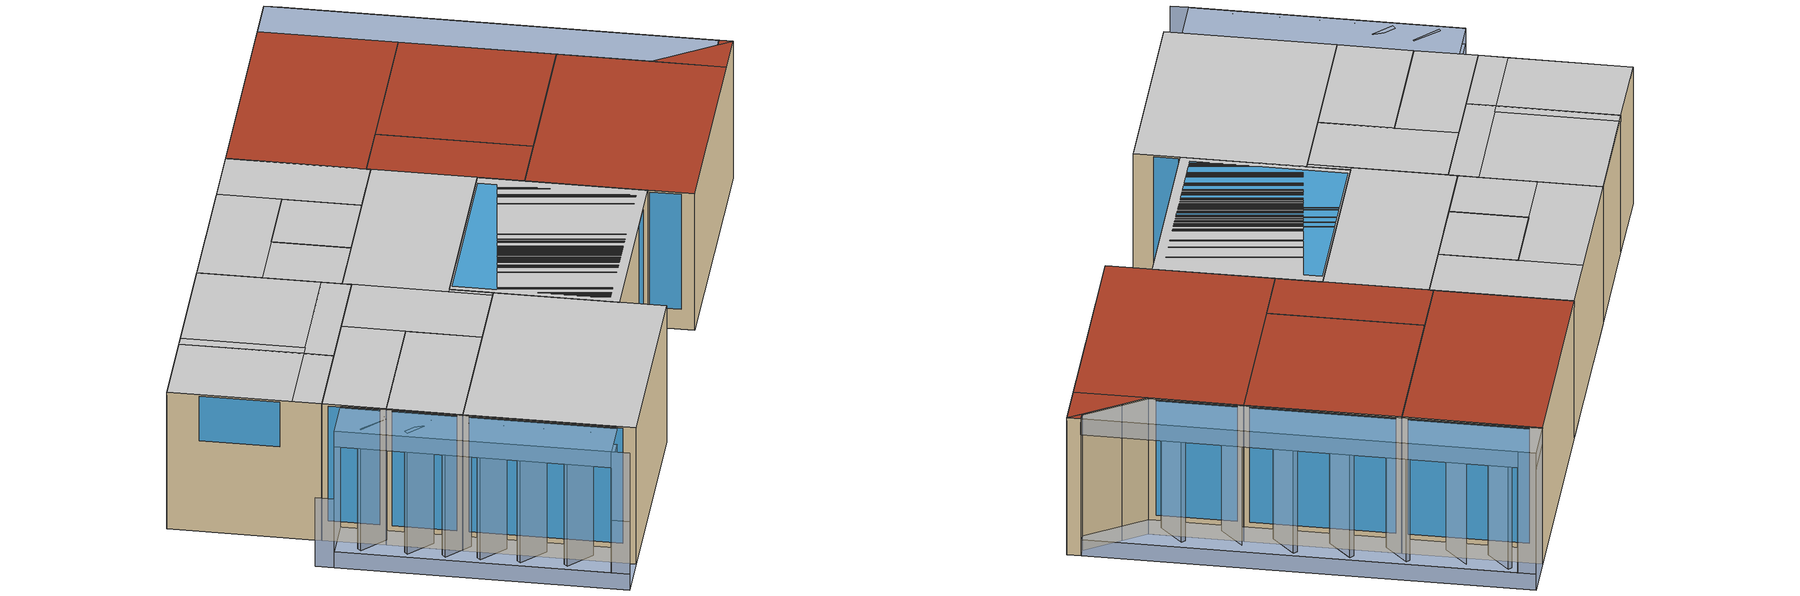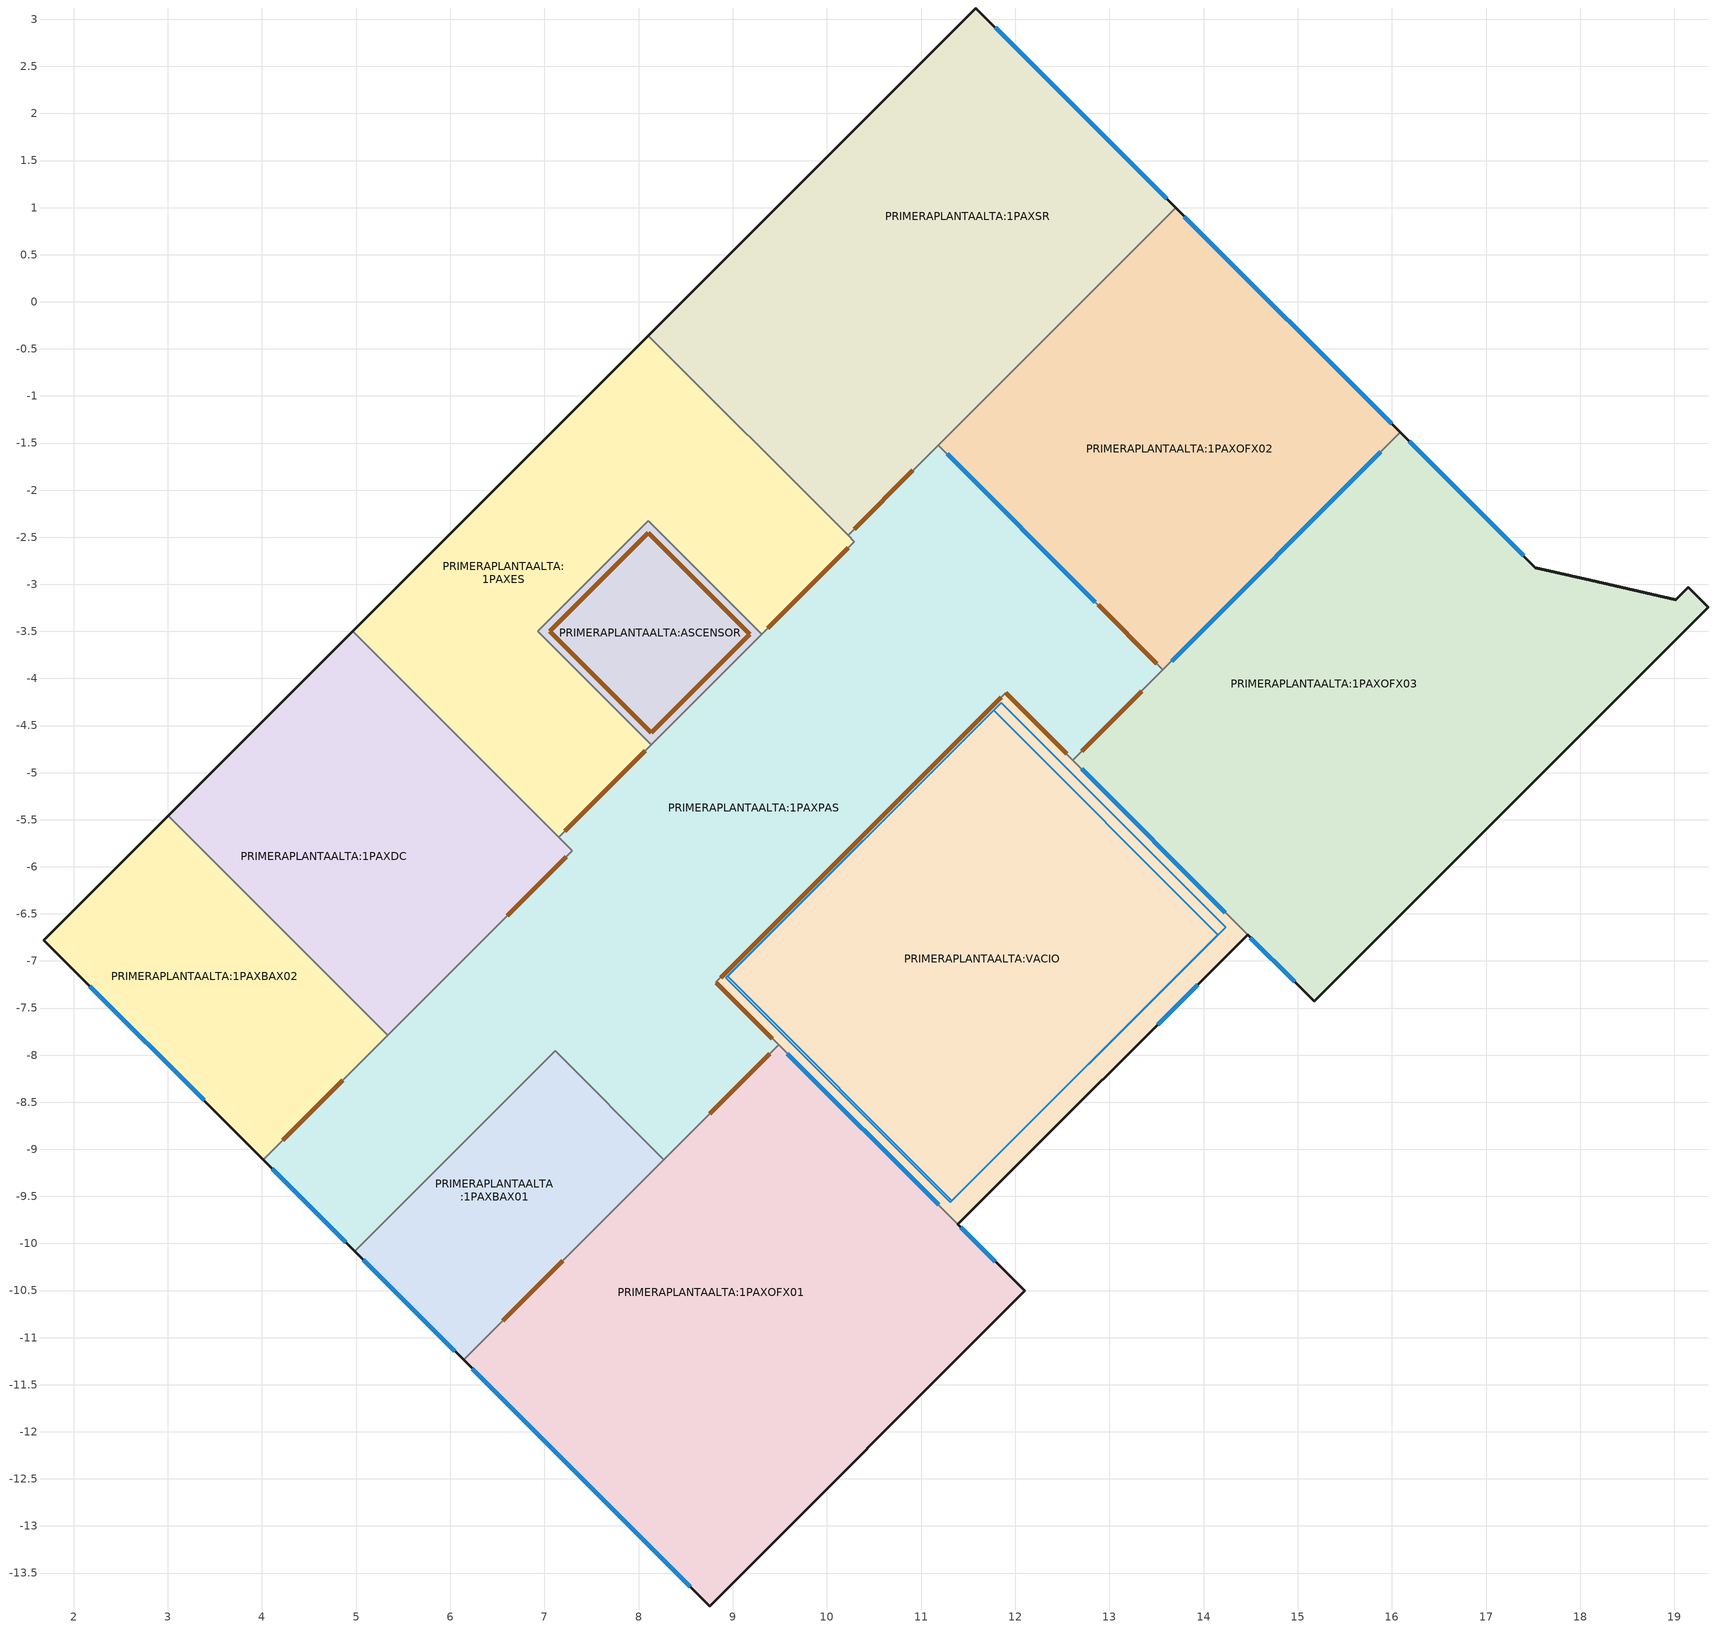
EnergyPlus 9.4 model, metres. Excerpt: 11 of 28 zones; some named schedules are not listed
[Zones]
PRIMERAPLANTAALTA:1PAXES
 floor to PLANTABAJA:PBXESX01 (02.Porcelanato/2cm-Aire/15cm-Gypsum/1.5cm_Reversed_Rev): 7.22,-5.62 6.01,-4.42 6.93,-3.5 8.13,-4.7 z3.45; 6.01,-4.42 5.03,-3.43 7.12,-1.34 8.1,-2.32 z3.45
 floor to PLANTABAJA:PBXBOX01 (Project semi-exposed ceiling_Rev): 8.55,-2.77 7.12,-1.34 8.08,-0.38 9.52,-1.81 z3.45
 floor to PLANTABAJA:PBXBAX01 (Project semi-exposed ceiling_Rev): 10.27,-2.56 8.08,-0.38 8.1,-0.36 10.29,-2.55 z3.45
 floor to PLANTABAJA:PBXSEX01 (Project semi-exposed ceiling_Rev): 9.31,-3.53 8.55,-2.77 9.52,-1.81 10.27,-2.56 z3.45
 floor to PLANTABAJA:PBXOFX01 (Project semi-exposed ceiling_Rev): 7.15,-5.69 4.96,-3.5 5.03,-3.43 7.22,-5.62 z3.45
 wall outside (01.WA.ENL1.5-BLO15-EMP1.5): 8.1,-0.36 4.96,-3.5 z3.45:6.9
 wall to PRIMERAPLANTAALTA:1PAXDC (01. Gypsum/1.5cm-Bloque/15cm-Gysum/1.5cm_Rev): 4.96,-3.5 7.15,-5.69 z3.45:6.9
 wall to PRIMERAPLANTAALTA:ASCENSOR (01. Gypsum/1.5cm-Bloque/15cm-Gysum/1.5cm): 8.13,-4.7 6.93,-3.5 8.1,-2.32 9.31,-3.53 z3.45:6.9
 wall to PRIMERAPLANTAALTA:1PAXPAS (01. Gypsum/1.5cm-Bloque/15cm-Gysum/1.5cm_Rev): 9.31,-3.53 10.29,-2.55 10.22,-2.48 / 7.15,-5.69 8.13,-4.7 z3.45:6.9
 wall to PRIMERAPLANTAALTA:1PAXSR (01. Gypsum/1.5cm-Bloque/15cm-Gysum/1.5cm_Rev): 10.22,-2.48 8.1,-0.36 z3.45:6.9
 door inside (IRTSurface): 9.37,-3.46 10.23,-2.61 / 7.22,-5.62 8.07,-4.77 z3.91:6.9
 ceiling to SEGUNDAPLANTAALTA:2PAXES (02.Porcelanato/2cm-Aire/15cm-Gypsum/1.5cm_Reversed): 7.15,-5.69 8.13,-4.7 6.93,-3.5 5.95,-4.48 z6.9; 5.95,-4.48 8.1,-2.32 7.12,-1.34 4.96,-3.5 z6.9; 9.31,-3.53 10.29,-2.55 8.1,-0.36 7.12,-1.34 z6.9
PRIMERAPLANTAALTA:1PAXPAS
 floor to PLANTABAJA:PBXESX01 (01. Porcelanato/2cm-Hormigon/15cm_Reversed_Rev): 7.36,-5.77 7.22,-5.62 8.13,-4.7 8.28,-4.85 z3.45
 floor to PLANTABAJA:PBXBAX01 (02.Porcelanato/2cm-Aire/15cm-Gypsum/1.5cm_Reversed_Rev): 10.29,-2.55 10.22,-2.48 11.18,-1.52 11.25,-1.59 z3.45; 10.42,-2.71 10.27,-2.56 11.25,-1.59 11.4,-1.74 z3.45
 floor to PLANTABAJA:ASCENSOR (01. Porcelanato/2cm-Hormigon/15cm_Reversed_Rev): 8.28,-4.85 8.13,-4.7 9.31,-3.53 9.46,-3.68 z3.45
 floor to PLANTABAJA:PBXSEX01 (02.Porcelanato/2cm-Aire/15cm-Gypsum/1.5cm_Reversed_Rev): 8.36,-8.38 8.02,-8.03 8.82,-7.23 9.17,-7.57 z3.45; 11.88,-4.17 10.42,-2.71 10.44,-2.7 11.9,-4.15 z3.45; 9.46,-3.68 9.31,-3.53 10.27,-2.56 10.42,-2.71 z3.45; 8.02,-8.03 6.56,-6.57 10.42,-2.71 11.88,-4.17 z3.45; 12.61,-4.87 10.44,-2.7 11.4,-1.74 13.57,-3.91 z3.45
 floor to PLANTABAJA:PBXOFX03 (02.Porcelanato/2cm-Aire/15cm-Gypsum/1.5cm_Reversed_Rev): 8.27,-9.11 7.95,-8.79 9.17,-7.57 9.49,-7.89 z3.45
 floor to PLANTABAJA:PBXOFX02 (02.Porcelanato/2cm-Aire/15cm-Gypsum/1.5cm_Reversed_Rev): 4.98,-10.08 4.02,-9.11 6.14,-6.98 7.11,-7.95 z3.45; 7.95,-8.79 6.14,-6.98 6.56,-6.57 8.36,-8.38 z3.45
 floor to PLANTABAJA:PBXOFX01 (02.Porcelanato/2cm-Aire/15cm-Gypsum/1.5cm_Reversed_Rev): 7.36,-5.77 7.3,-5.83 7.15,-5.69 7.22,-5.62 z3.45
 wall outside (01.WA.ENL1.5-BLO15-EMP1.5): 4.02,-9.11 4.98,-10.08 z3.45:6.9
 wall to PRIMERAPLANTAALTA:1PAXDC (01. Gypsum/1.5cm-Bloque/15cm-Gysum/1.5cm_Rev): 7.15,-5.69 7.3,-5.83 5.34,-7.79 z3.45:6.9
 wall to PRIMERAPLANTAALTA:ASCENSOR (01. Gypsum/1.5cm-Bloque/15cm-Gysum/1.5cm): 9.31,-3.53 8.13,-4.7 z3.45:6.9
 wall to PRIMERAPLANTAALTA:1PAXSR (01. Gypsum/1.5cm-Bloque/15cm-Gysum/1.5cm_Rev): 11.18,-1.52 10.22,-2.48 z3.45:6.9
 wall to PRIMERAPLANTAALTA:1PAXOFX02 (01. Gypsum/1.5cm-Bloque/15cm-Gysum/1.5cm_Rev): 13.57,-3.91 11.18,-1.52 z3.45:6.9
 wall to PRIMERAPLANTAALTA:1PAXBAX02 (01. Gypsum/1.5cm-Bloque/15cm-Gysum/1.5cm): 5.34,-7.79 4.02,-9.11 z3.45:6.9
 wall to PRIMERAPLANTAALTA:1PAXBAX01 (01. Gypsum/1.5cm-Bloque/15cm-Gysum/1.5cm): 4.98,-10.08 7.11,-7.95 8.27,-9.11 z3.45:6.9
 wall to PRIMERAPLANTAALTA:1PAXOFX01 (01. Gypsum/1.5cm-Bloque/15cm-Gysum/1.5cm_Rev): 8.27,-9.11 9.49,-7.89 z3.45:6.9
 wall to PRIMERAPLANTAALTA:VACIO (01. Gypsum/1.5cm-Bloque/15cm-Gysum/1.5cm): 9.49,-7.89 8.82,-7.23 11.9,-4.15 12.61,-4.87 z3.45:6.9
 wall to PRIMERAPLANTAALTA:1PAXOFX03 (01. Gypsum/1.5cm-Bloque/15cm-Gysum/1.5cm_Rev): 12.61,-4.87 13.57,-3.91 z3.45:6.9
 window inside (Project internal glazing - 1001): 12.85,-3.19 11.28,-1.62 z3.96:6.86
 window (01.Vidrio Claro 6mm - 1002): 4.11,-9.21 4.89,-9.99 z3.96:6.86
 door inside (01.Madera/MDF/2cm_Rev): 7.23,-5.9 6.61,-6.52 / 10.91,-1.79 10.29,-2.42 z3.89:5.95
 door inside (01.Madera/MDF/2cm): 13.5,-3.84 12.88,-3.22 / 4.86,-8.27 4.22,-8.91 / 12.71,-4.77 13.34,-4.13 z3.89:5.95; 8.75,-8.62 9.39,-7.99 z3.92:6.32
 door inside (IRTSurface): 9.42,-7.83 8.82,-7.23 / 8.87,-7.18 11.85,-4.2 / 11.9,-4.15 12.55,-4.8 z3.9:6.9
 ceiling to SEGUNDAPLANTAALTA:2PAXSUM (02.Porcelanato/2cm-Aire/15cm-Gypsum/1.5cm_Reversed): 4.98,-10.08 7.11,-7.95 6.14,-6.98 4.02,-9.11 z6.9; 9.42,-7.96 9.49,-7.89 8.82,-7.23 8.76,-7.29 z6.9; 8.27,-9.11 9.42,-7.96 7.3,-5.83 6.14,-6.98 z6.9
 ceiling to SEGUNDAPLANTAALTA:2PAXPAS (02.Porcelanato/2cm-Aire/15cm-Gypsum/1.5cm_Reversed): 8.76,-7.29 11.9,-4.15 10.29,-2.55 7.15,-5.69 z6.9
 roof outside (01.Aluminio/0.4mm-Aire/10cm-Gypsum/1.5cm): 12.61,-4.87 13.57,-3.91 11.18,-1.52 10.22,-2.48 z6.9
PRIMERAPLANTAALTA:1PAXSR
 floor to PLANTABAJA:PBXBAX01 (02.Porcelanato/2cm-Aire/15cm-Gypsum/1.5cm_Reversed_Rev): 10.22,-2.48 8.1,-0.36 9.28,0.82 11.4,-1.3 z3.45
 floor to PLANTABAJA:PBXREX01 (02.Porcelanato/2cm-Aire/15cm-Gypsum/1.5cm_Reversed_Rev): 11.4,-1.3 9.28,0.82 11.58,3.12 13.7,1 z3.45
 wall outside (01.WA.ENL1.5-BLO15-EMP1.5): 13.7,1 11.58,3.12 8.1,-0.36 z3.45:6.9
 wall to PRIMERAPLANTAALTA:1PAXOFX02 (01. Gypsum/1.5cm-Bloque/15cm-Gysum/1.5cm): 11.18,-1.52 13.7,1 z3.45:6.9
 window (01.Vidrio Claro 6mm - 1002): 13.61,1.09 11.79,2.91 z3.96:6.86
 roof outside (01.Aluminio/0.4mm-Aire/10cm-Gypsum/1.5cm): 10.22,-2.48 13.7,1 11.58,3.12 8.1,-0.36 z6.9
PRIMERAPLANTAALTA:1PAXOFX02
 floor to PLANTABAJA:PBXBAX01 (02.Porcelanato/2cm-Aire/15cm-Gypsum/1.5cm_Reversed_Rev): 11.4,-1.74 11.18,-1.52 11.4,-1.3 11.62,-1.52 z3.45
 floor to PLANTABAJA:PBXREX01 (02.Porcelanato/2cm-Aire/15cm-Gypsum/1.5cm_Reversed_Rev): 11.62,-1.52 11.4,-1.3 13.7,1 13.92,0.78 z3.45
 floor to PLANTABAJA:PBXSEX01 (02.Porcelanato/2cm-Aire/15cm-Gypsum/1.5cm_Reversed_Rev): 13.57,-3.91 11.4,-1.74 13.92,0.78 16.09,-1.39 z3.45
 wall outside (01.WA.ENL1.5-BLO15-EMP1.5): 16.09,-1.39 13.7,1 z3.45:6.9
 wall to PRIMERAPLANTAALTA:1PAXOFX03 (01. Gypsum/1.5cm-Bloque/15cm-Gysum/1.5cm): 13.57,-3.91 16.09,-1.39 z3.45:6.9
 window (01.Vidrio Claro 6mm - 1002): 16,-1.29 13.8,0.91 z3.96:6.86
 window inside (Project internal glazing - 1001): 13.66,-3.81 15.88,-1.59 z3.96:6.86
 roof outside (01.Aluminio/0.4mm-Aire/10cm-Gypsum/1.5cm): 13.57,-3.91 16.09,-1.39 13.7,1 11.18,-1.52 z6.9
PRIMERAPLANTAALTA:ASCENSOR
 floor to PLANTABAJA:ASCENSOR (02.Porcelanato/2cm-Aire/15cm-Gypsum/1.5cm_Reversed_Rev): 8.13,-4.7 6.93,-3.5 8.1,-2.32 9.31,-3.53 z3.45
 door inside (IRTSurface): 8.13,-4.58 7.06,-3.5 8.1,-2.45 9.18,-3.53 z3.45
 ceiling to SEGUNDAPLANTAALTA:ASCENSOR (02.Porcelanato/2cm-Aire/15cm-Gypsum/1.5cm_Reversed): 8.13,-4.7 9.31,-3.53 8.1,-2.32 6.93,-3.5 z6.9
PRIMERAPLANTAALTA:VACIO
 floor to PLANTABAJA:PBXSEX01 (02.Porcelanato/2cm-Aire/15cm-Gypsum/1.5cm_Reversed_Rev): 11.39,-9.8 8.82,-7.23 11.9,-4.15 14.47,-6.72 z3.45
 wall outside (01.WA.ENL1.5-BLO15-EMP1.5): 11.39,-9.8 14.47,-6.72 z3.45:6.9
 wall to PRIMERAPLANTAALTA:1PAXOFX01 (01. Gypsum/1.5cm-Bloque/15cm-Gysum/1.5cm_Rev): 9.49,-7.89 11.39,-9.8 z3.45:6.9
 wall to PRIMERAPLANTAALTA:1PAXOFX03 (01. Gypsum/1.5cm-Bloque/15cm-Gysum/1.5cm_Rev): 14.47,-6.72 12.61,-4.87 z3.45:6.9
 window inside (Project internal glazing - 1001): 9.58,-7.99 11.18,-9.59 z4.56:6.86; 14.23,-6.49 12.7,-4.96 z4.72:6.86
 window x3 (01.Vidrio Claro 6mm - 1002): 13.51,-7.68 13.94,-7.25 z3.92:6.9
 ceiling to SEGUNDAPLANTAALTA:VACIO (02.Porcelanato/2cm-Aire/15cm-Gypsum/1.5cm_Reversed): 11.39,-9.8 14.47,-6.72 11.9,-4.15 8.82,-7.23 z6.9
 skylight inside (Project internal glazing - 1001): 11.31,-9.56 8.93,-7.18 11.85,-4.26 14.23,-6.64 z3.45; 11.33,-9.55 14.15,-6.72 11.77,-4.34 8.94,-7.16 z6.9
PRIMERAPLANTAALTA:1PAXOFX03
 floor outside (02.Porcelanato/2cm-Aire/15cm-Gypsum/1.5cm): 18.44,-3.74 14.96,-7.22 14.47,-6.72 17.95,-3.24 z3.45; 19.01,-3.17 18.44,-3.74 17.52,-2.82 z3.45; 19.36,-3.24 15.17,-7.43 14.96,-7.22 19.15,-3.03 z3.45
 floor to PLANTABAJA:PBXSEX01 (02.Porcelanato/2cm-Aire/15cm-Gypsum/1.5cm_Reversed_Rev): 14.47,-6.72 12.61,-4.87 16.09,-1.39 17.95,-3.24 z3.45
 wall outside (01.WA.ENL1.5-BLO15-EMP1.5): 14.47,-6.72 15.17,-7.43 19.36,-3.24 19.15,-3.03 19.01,-3.17 18.11,-2.96 17.52,-2.82 16.09,-1.39 z3.45:6.9
 window (01.Vidrio Claro 6mm - 1002): 17.4,-2.7 16.18,-1.48 / 14.5,-6.75 14.97,-7.22 z3.96:6.86
 roof outside (01.Aluminio/0.4mm-Aire/10cm-Gypsum/1.5cm): 19.36,-3.24 19.15,-3.03 19.01,-3.17 z6.9; 18.65,-3.95 19.36,-3.25 17.52,-2.82 z6.9; 15.17,-7.43 18.65,-3.95 16.09,-1.39 12.61,-4.87 z6.9
PRIMERAPLANTAALTA:1PAXBAX01
 floor to PLANTABAJA:PBXOFX03 (02.Porcelanato/2cm-Aire/15cm-Gypsum/1.5cm_Reversed_Rev): 6.14,-11.24 5.82,-10.92 7.95,-8.79 8.27,-9.11 z3.45
 floor to PLANTABAJA:PBXOFX02 (02.Porcelanato/2cm-Aire/15cm-Gypsum/1.5cm_Reversed_Rev): 5.82,-10.92 4.98,-10.08 7.11,-7.95 7.95,-8.79 z3.45
 wall outside (01.WA.ENL1.5-BLO15-EMP1.5): 4.98,-10.08 6.14,-11.24 z3.45:6.9
 wall to PRIMERAPLANTAALTA:1PAXOFX01 (01. Gypsum/1.5cm-Bloque/15cm-Gysum/1.5cm_Rev): 6.14,-11.24 8.27,-9.11 z3.45:6.9
 window (01.Vidrio Claro 6mm - 1002): 5.08,-10.17 6.05,-11.14 z3.96:6.86
 door inside (01.Madera/MDF/2cm): 6.56,-10.82 7.19,-10.18 z3.89:5.95
 ceiling to SEGUNDAPLANTAALTA:2PAXSUM (02.Porcelanato/2cm-Aire/15cm-Gypsum/1.5cm_Reversed): 6.14,-11.24 8.27,-9.11 7.11,-7.95 4.98,-10.08 z6.9
PRIMERAPLANTAALTA:1PAXOFX01
 floor outside (02.Porcelanato/2cm-Aire/15cm-Gypsum/1.5cm): 12.1,-10.5 8.75,-13.85 8.05,-13.14 11.39,-9.8 z3.45
 floor to PLANTABAJA:PBXOFX03 (02.Porcelanato/2cm-Aire/15cm-Gypsum/1.5cm_Reversed_Rev): 8.05,-13.14 6.14,-11.24 9.49,-7.89 11.39,-9.8 z3.45
 wall outside (01.WA.ENL1.5-BLO15-EMP1.5): 6.14,-11.24 8.75,-13.85 12.1,-10.5 11.39,-9.8 z3.45:6.9
 window (01.Vidrio Claro 6mm - 1002): 11.79,-10.19 11.42,-9.83 / 6.23,-11.33 8.55,-13.64 z3.96:6.86
 ceiling to SEGUNDAPLANTAALTA:2PAXSUM (02.Porcelanato/2cm-Aire/15cm-Gypsum/1.5cm_Reversed): 8.75,-13.85 12.1,-10.5 9.49,-7.89 6.14,-11.24 z6.9
PRIMERAPLANTAALTA:1PAXDC
 floor to PLANTABAJA:PBXOFX02 (02.Porcelanato/2cm-Aire/15cm-Gypsum/1.5cm_Reversed_Rev): 5.34,-7.79 5.09,-7.54 6.31,-6.32 6.56,-6.57 z3.45
 floor to PLANTABAJA:PBXOFX01 (02.Porcelanato/2cm-Aire/15cm-Gypsum/1.5cm_Reversed_Rev): 5.09,-7.54 3,-5.46 4.22,-4.24 6.31,-6.32 z3.45; 6.56,-6.57 4.22,-4.24 4.96,-3.5 7.3,-5.83 z3.45
 wall outside (01.WA.ENL1.5-BLO15-EMP1.5): 4.96,-3.5 3,-5.46 z3.45:6.9
 wall to PRIMERAPLANTAALTA:1PAXBAX02 (01. Gypsum/1.5cm-Bloque/15cm-Gysum/1.5cm): 3,-5.46 5.34,-7.79 z3.45:6.9
 ceiling to SEGUNDAPLANTAALTA:2PAXBAX01 (02.Porcelanato/2cm-Aire/15cm-Gypsum/1.5cm_Reversed): 4.88,-7.33 5.04,-7.17 3.16,-5.3 3,-5.46 z6.9
 ceiling to SEGUNDAPLANTAALTA:2PAXCAF (02.Porcelanato/2cm-Aire/15cm-Gypsum/1.5cm_Reversed): 5.04,-7.17 6.84,-5.38 4.96,-3.5 3.16,-5.3 z6.9
 ceiling to SEGUNDAPLANTAALTA:2PAXSUM (02.Porcelanato/2cm-Aire/15cm-Gypsum/1.5cm_Reversed): 5.34,-7.79 7.3,-5.83 6.84,-5.38 4.88,-7.33 z6.9
PRIMERAPLANTAALTA:1PAXBAX02
 floor to PLANTABAJA:PBXOFX02 (02.Porcelanato/2cm-Aire/15cm-Gypsum/1.5cm_Reversed_Rev): 4.02,-9.11 3.77,-8.87 5.09,-7.54 5.34,-7.79 z3.45
 floor to PLANTABAJA:PBXOFX01 (02.Porcelanato/2cm-Aire/15cm-Gypsum/1.5cm_Reversed_Rev): 3.77,-8.87 1.68,-6.78 3,-5.46 5.09,-7.54 z3.45
 wall outside (01.WA.ENL1.5-BLO15-EMP1.5): 3,-5.46 1.68,-6.78 4.02,-9.11 z3.45:6.9
 window (01.Vidrio Claro 6mm - 1002): 2.17,-7.27 3.38,-8.48 z5.74:6.86
 ceiling to SEGUNDAPLANTAALTA:2PAXBAX01 (02.Porcelanato/2cm-Aire/15cm-Gypsum/1.5cm_Reversed): 3.56,-8.66 4.88,-7.33 3,-5.46 1.68,-6.78 z6.9
 ceiling to SEGUNDAPLANTAALTA:2PAXSUM (02.Porcelanato/2cm-Aire/15cm-Gypsum/1.5cm_Reversed): 4.02,-9.11 5.34,-7.79 4.88,-7.33 3.56,-8.66 z6.9
shading: 7.76,-14.27 8.05,-14.56 / 4.3,-9.4 4.02,-9.11 z3.85:5.18; 3.59,-10.1 8.05,-14.56 / 8.47,-13.57 4.02,-9.11 / 11.86,2.84 17.52,-2.82 / 17.52,-2.82 19.01,-3.17 / 19.01,-3.17 19.15,-3.03 / 19.15,-3.03 12.29,3.83 z3.45:3.85; 3.31,-9.82 3.59,-10.1 / 8.75,-13.85 8.47,-13.57 z3.45:5.18; 3.59,-10.1 7.76,-14.27 / 8.47,-13.57 4.3,-9.4 / 12.29,3.83 11.58,3.12 / 11.58,3.12 17.52,-2.82 / 17.52,-2.82 19.01,-3.17 / 19.01,-3.17 19.15,-3.03 / 19.15,-3.03 12.57,3.55 z6.5:6.9; 7.76,-14.27 8.05,-14.56 / 4.3,-9.4 4.02,-9.11 z5.18:6.9; 3.59,-10.1 4.3,-9.4 / 8.47,-13.57 7.76,-14.27 / 11.86,2.84 12.57,3.55 / 16.57,-0.82 16.57,-1.52 / 13.24,2.63 13.24,1.93 / 4.76,-10.3 4.06,-10.3 / 4.06,-10.3 4.06,-10.4 / 4.06,-10.4 4.76,-10.4 / 4.76,-10.4 4.76,-10.3 / 7.17,-12.71 6.47,-12.71 / 6.47,-12.71 6.47,-12.81 / 6.47,-12.81 7.17,-12.81 / 7.17,-12.81 7.17,-12.71 / 7.87,-13.41 7.17,-13.41 / 7.17,-13.41 7.17,-13.51 / 7.17,-13.51 7.87,-13.51 / 7.87,-13.51 7.87,-13.41 / 5.47,-11.01 4.77,-11.01 / 4.77,-11.01 4.77,-11.11 / 4.77,-11.11 5.47,-11.11 / 5.47,-11.11 5.47,-11.01 / 6.04,-11.58 5.34,-11.58 / 5.34,-11.58 5.34,-11.68 / 5.34,-11.68 6.04,-11.68 / 6.04,-11.68 6.04,-11.58 / 6.56,-12.1 5.86,-12.1 / 5.86,-12.1 5.86,-12.2 / 5.86,-12.2 6.56,-12.2 / 6.56,-12.2 6.56,-12.1 / 17.52,-2.37 17.52,-1.67 / 17.52,-1.67 17.42,-1.67 / 17.42,-1.67 17.42,-2.37 / 17.42,-2.37 17.52,-2.37 / 15.89,-0.61 15.89,0.09 / 15.89,0.09 15.79,0.09 / 15.79,0.09 15.79,-0.61 / 15.79,-0.61 15.89,-0.61 / 15.04,0.24 15.04,0.94 / 15.04,0.94 14.94,0.94 / 14.94,0.94 14.94,0.24 / 14.94,0.24 15.04,0.24 / 14.19,1.09 14.19,1.79 / 14.19,1.79 14.09,1.79 / 14.09,1.79 14.09,1.09 / 14.09,1.09 14.19,1.09 / 12.65,2.62 12.65,3.32 / 12.65,3.32 12.55,3.32 / 12.55,3.32 12.55,2.62 / 12.55,2.62 12.65,2.62 z3.85:6.5; 12.57,3.55 12.29,3.83 z3.85:6.9; 12.29,3.83 11.58,3.12 / 11.58,3.12 11.86,2.84 z3.45:6.5; 15.17,-7.22 15.07,-7.32 14.47,-6.72 14.57,-6.62 z6.9; 19.23,-3.38 15.17,-7.43 15.07,-7.32 19.12,-3.27 z6.9; 19.36,-3.24 19.23,-3.38 12.26,3.59 12.39,3.72 z6.9; 12.39,3.72 8.21,-0.46 8.1,-0.36 12.29,3.83 z6.9; 8.75,-13.85 8.05,-14.56 3.31,-9.82 4.02,-9.11 z3.45; 7.76,-14.27 8.47,-13.57 4.3,-9.4 3.59,-10.1 z6.9; 8.47,-13.57 7.76,-14.27 3.59,-10.1 4.3,-9.4 z6.5; 7.76,-14.27 8.47,-13.57 4.3,-9.4 3.59,-10.1 z3.85; 19.15,-3.03 19.01,-3.17 17.52,-2.82 11.86,2.84 12.57,3.55 z6.5; 19.01,-3.17 19.15,-3.03 12.57,3.55 11.86,2.84 17.52,-2.82 z3.85; 19.15,-3.03 19.01,-3.17 17.52,-2.82 11.58,3.12 12.29,3.83 z3.45; 19.01,-3.17 19.15,-3.03 12.29,3.83 11.58,3.12 17.52,-2.82 z6.9; 4.76,-10.4 4.76,-10.3 4.06,-10.3 4.06,-10.4 z6.5; 4.76,-10.4 4.06,-10.4 4.06,-10.3 4.76,-10.3 z3.85; 7.17,-12.81 7.17,-12.71 6.47,-12.71 6.47,-12.81 z6.5; 7.17,-12.81 6.47,-12.81 6.47,-12.71 7.17,-12.71 z3.85; 7.87,-13.51 7.87,-13.41 7.17,-13.41 7.17,-13.51 z6.5; 7.87,-13.51 7.17,-13.51 7.17,-13.41 7.87,-13.41 z3.85; 5.47,-11.11 5.47,-11.01 4.77,-11.01 4.77,-11.11 z6.5; 5.47,-11.11 4.77,-11.11 4.77,-11.01 5.47,-11.01 z3.85; 6.04,-11.68 6.04,-11.58 5.34,-11.58 5.34,-11.68 z6.5; 6.04,-11.68 5.34,-11.68 5.34,-11.58 6.04,-11.58 z3.85; 6.56,-12.2 6.56,-12.1 5.86,-12.1 5.86,-12.2 z6.5; 6.56,-12.2 5.86,-12.2 5.86,-12.1 6.56,-12.1 z3.85; 4.76,-10.4 4.06,-10.4 4.06,-10.3 4.76,-10.3 z6.9; 5.47,-11.11 4.77,-11.11 4.77,-11.01 5.47,-11.01 z6.9; 6.04,-11.68 5.34,-11.68 5.34,-11.58 6.04,-11.58 z6.9; 6.56,-12.2 5.86,-12.2 5.86,-12.1 6.56,-12.1 z6.9; 7.17,-12.81 6.47,-12.81 6.47,-12.71 7.17,-12.71 z6.9; 7.87,-13.51 7.17,-13.51 7.17,-13.41 7.87,-13.41 z6.9; 17.52,-2.37 17.52,-1.67 17.42,-1.67 17.42,-2.37 z6.5; 17.52,-2.37 17.42,-2.37 17.42,-1.67 17.52,-1.67 z3.85; 15.89,-0.61 15.89,0.09 15.79,0.09 15.79,-0.61 z6.5; 15.89,-0.61 15.79,-0.61 15.79,0.09 15.89,0.09 z3.85; 15.04,0.24 15.04,0.94 14.94,0.94 14.94,0.24 z6.5; 15.04,0.24 14.94,0.24 14.94,0.94 15.04,0.94 z3.85; 14.19,1.09 14.19,1.79 14.09,1.79 14.09,1.09 z6.5; 14.19,1.09 14.09,1.09 14.09,1.79 14.19,1.79 z3.85; 12.65,2.62 12.65,3.32 12.55,3.32 12.55,2.62 z6.5; 12.65,2.62 12.55,2.62 12.55,3.32 12.65,3.32 z3.85
[Site:Location]
San Cristobal (01-01:31-12)  (01-01:31-12): Latitude=-.917; Longitude=-89.617; Time Zone=-5; Elevation {m}=9.8
[Site:GroundTemperature:BuildingSurface]
18, 18, 18, 18, 18, 18, 18, 18, 18, 18, 18, 18
[Site:GroundTemperature:Deep]
14, 14, 14, 14, 14, 14, 14, 14, 14, 14, 14, 14
[Site:GroundTemperature:Shallow]
14, 14, 14, 14, 14, 14, 14, 14, 14, 14, 14, 14
[Site:GroundTemperature:FCfactorMethod]
January FCfactorMethod ground temperature {C}=23.29; Februry FCfactorMethod ground temperature {C}=24.56; March FCfactorMethod ground temperature {C}=25.65; April FCfactorMethod ground temperature {C}=26.28; May FCfactorMethod ground temperature {C}=26.72; June FCfactorMethod ground temperature {C}=26.3; July FCfactorMethod ground temperature {C}=25.35; August FCfactorMethod ground temperature {C}=24.09; September FCfactorMethod ground temperature {C}=22.89; October FCfactorMethod ground temperature {C}=22.09; November FCfactorMethod ground temperature {C}=21.87; December FCfactorMethod ground temperature {C}=22.3
[Site:GroundReflectance]
0.2, 0.2, 0.2, 0.2, 0.2, 0.2, 0.2, 0.2, 0.2, 0.2, 0.2, 0.2
[Site:GroundReflectance:SnowModifier]
2, 2
[SizingPeriod:DesignDay] Day of Month=15; Day Type -- used for schedules=SummerDesignDay; Humidity Condition Type=WetBulb; Barometric Pressure {N/M**2}=101207.3; Wind Speed {m/s}=0; Wind Direction {Degrees N=0, S=180}=0; Rain Indicator=No; Snow on ground indicator=No; Daylight Savings Time Indicator=No; Solar Model Indicator=ASHRAEClearSky; Clearness {0.0 to 1.2}=0.98
Name | Month | Maximum Dry-Bulb Temperature {C} | Daily Dry-Bulb Temperature Range {C} | Wetbulb at Maximum Dry-Bulb{C}
Summer Design Day in San Cristobal (01-01:31-12) Dec | 12 | 21.2 | 10.5 | 12.6
Summer Design Day in San Cristobal (01-01:31-12) Jan | 1 | 21.9 | 10.7 | 12.1
Summer Design Day in San Cristobal (01-01:31-12) Feb | 2 | 22.2 | 10.2 | 12.5
Summer Design Day in San Cristobal (01-01:31-12) Mar | 3 | 21.9 | 10 | 12.7
[Site:Precipitation]
Type of Description=ScheduleAndDesignLevel; Design Annual Precipitation=0.75; Schedule Name for Irrigation Rates=Site Precipitation Schedule; Nominal Annual Precipitation=0.75
[Building]
Defensoria del Pueblo: North Axis=0; Terrain=Suburbs; Loads Convergence Tolerance=.04; Temperature Convergence Tolerance=.4; Solar Distribution=FullExterior; Maximum number of warmup days=25; Minimum number of warmup days=6
[Material:NoMass] Roughness=Rough; Thermal Emittance=0.9; Solar Absorptance=0.7; Visible Absorptance=0.7
Name | Resistance {m2-K/w}
3_RVAL_2; 4_RVAL_3; 12_RVAL_2; 23_RVAL_3 | .18
21_RVAL_2 | .17
[Construction]
IRTSurface: IRTMaterial
02.Porcelanato/2cm-Aire/15cm-Gypsum/1.5cm_Reversed: Ceramic/porcelain_.02, 3_RVAL_2, Oriented strand board (OSB)_.018, Gypsum Plasterboard_.015
02.Porcelanato/2cm-Aire/15cm-Gypsum/1.5cm_Reversed_Rev: Gypsum Plasterboard_.015, Oriented strand board (OSB)_.018, 4_RVAL_3, Ceramic/porcelain_.02
01. Porcelanato/2cm-Hormigon/15cm_Reversed_Rev: Cast Concrete_.15, Ceramic/porcelain_.02
01.WA.ENL1.5-BLO15-EMP1.5: Cement/plaster/mortar - cement plaster_.015, Bloque Pomez_.15, Cement/plaster/mortar - gypsum plaster_.015
01. Gypsum/1.5cm-Bloque/15cm-Gysum/1.5cm; 01. Gypsum/1.5cm-Bloque/15cm-Gysum/1.5cm_Rev: Gypsum Plasterboard_.015, Bloque Pomez_.15, Gypsum Plasterboard_.015
Project semi-exposed ceiling_Rev: Plasterboard_.013, 12_RVAL_2, Cast Concrete (Lightweight)_.1, MW Glass Wool (rolls)_.1319, Plywood (Heavyweight)_.01
01.Madera/MDF/2cm; 01.Madera/MDF/2cm_Rev: Pine (20% Moist)_.035
01.Aluminio/0.4mm-Aire/10cm-Gypsum/1.5cm: Metals - aluminium_.004, 21_RVAL_2, Gypsum Plasterboard_.015
02.Porcelanato/2cm-Aire/15cm-Gypsum/1.5cm: Gypsum Plasterboard_.015, Oriented strand board (OSB)_.018, 23_RVAL_3, Ceramic/porcelain_.02
Project internal glazing - 1001: 2, 1001, 2, 1001, 2
01.Vidrio Claro 6mm - 1002: 3
[Material:InfraredTransparent]
IRTMaterial
[WindowMaterial:Gas]
1001: Gas type (Air - Argon - Krypton - Xenon - SF6 - Custom)=Air; Thickness {m}=.006
[WindowMaterial:Glazing] Optical data type {SpectralAverage or Spectral}=SpectralAverage; IR transmittance at normal incidence=0; IR emissivity: front side=.84; IR emissivity: back side=.84; Conductivity {W/m-K}=.9; Dirt Correction Factor for Solar and Visible Transmittance=1
Name | Thickness {m} | Solar transmittance at normal incidence | Solar reflectance at normal incidence: front side | Solar reflectance at normal incidence: back side | Visible transmittance at normal incidence | Visible reflectance at normal incidence: front side | Visible reflectance at normal incidence: back side
2 | .003 | .837 | .075 | .075 | .898 | .081 | .081
3 | .006 | .775 | .071 | .071 | .881 | .08 | .08
[Material] Roughness=Rough
Name | Thickness {m} | Conductivity {w/m-K} | Density {kg/m3} | Specific Heat {J/kg-K} | Thermal Emittance | Solar Absorptance | Visible Absorptance
Cast Concrete_.15 | .15 | 1.13 | 2000 | 1000 | 0.9 | 0.6 | 0.6
Ceramic/porcelain_.02 | .02 | 1.3 | 2300 | 840 | 0.9 | 0.4 | 0.4
Oriented strand board (OSB)_.018 | .018 | 0.13 | 650 | 1700 | 0.9 | 0.6 | 0.6
Gypsum Plasterboard_.015 | .015 | 0.25 | 900 | 1000 | 0.9 | 0.5 | 0.5
Cement/plaster/mortar - cement plaster_.015 | .015 | 0.72 | 1760 | 840 | 0.9 | 0.6 | 0.6
Bloque Pomez_.15 | .15 | .4 | 800 | 840 | .9 | .6 | .6
Cement/plaster/mortar - gypsum plaster_.015 | .015 | 0.51 | 1120 | 960 | 0.9 | 0.6 | 0.6
Plywood (Heavyweight)_.01 | .01 | 0.15 | 700 | 1420 | 0.9 | 0.78 | 0.78
MW Glass Wool (rolls)_.1319 | .1319 | 0.04 | 12 | 840 | 0.9 | 0.6 | 0.6
Cast Concrete (Lightweight)_.1 | .1 | 0.38 | 1200 | 1000 | 0.9 | 0.6 | 0.6
Plasterboard_.013 | .013 | 0.25 | 2800 | 896 | 0.9 | 0.5 | 0.5
Pine (20% Moist)_.035 | .035 | 0.14 | 419 | 2720 | 0.9 | 0.78 | 0.78
Metals - aluminium_.004 | .004 | 230 | 2700 | 880 | 0.9 | 0.6 | 0.6
[Zone] Relative North (to building)=0; Zone Type=1; Zone multiplier=1; Zone inside convection algorithm=TARP
Name | Zone volume | Floor Area | Part Of Total Floor Area
PRIMERAPLANTAALTA:1PAXDC | 23.598 | 7.8477 | Yes
PRIMERAPLANTAALTA:1PAXES | 27.3006 | 9.1151 | No
PRIMERAPLANTAALTA:ASCENSOR | 6.7599 | 0 | No
PRIMERAPLANTAALTA:1PAXSR | 38.1724 | 12.6945 | Yes
PRIMERAPLANTAALTA:1PAXPAS | 65.6931 | 21.8467 | Yes
PRIMERAPLANTAALTA:1PAXOFX02 | 31.6563 | 10.5275 | Yes
PRIMERAPLANTAALTA:1PAXBAX02 | 14.5779 | 4.848 | Yes
PRIMERAPLANTAALTA:1PAXBAX01 | 11.988 | 3.9867 | Yes
PRIMERAPLANTAALTA:VACIO | 43.8141 | 0 | Yes
PRIMERAPLANTAALTA:1PAXOFX03 | 47.9073 | 18.6603 | Yes
PRIMERAPLANTAALTA:1PAXOFX01 | 45.6929 | 15.1955 | Yes
[Lights] Design Level calculation method=Watts/Area; Return Air Fraction=0; Radiant fraction=.42; Fraction Visible=.18; Fraction Replaceable=1
Name | Zone | Lighting SCHEDULE | Watts per Zone Area {W/m2} | LightsEndUseKey
PRIMERAPLANTAALTA:1PAXDC General lighting | PRIMERAPLANTAALTA:1PAXDC | On 24/7 | 10 | ELECTRIC EQUIPMENT#PRIMERAPLANTAALTA:1PAXDC#GeneralLights
PRIMERAPLANTAALTA:1PAXSR General lighting | PRIMERAPLANTAALTA:1PAXSR | 8:00 - 18:00 Mon - Sat | 25 | ELECTRIC EQUIPMENT#PRIMERAPLANTAALTA:1PAXSR#GeneralLights
PRIMERAPLANTAALTA:1PAXPAS General lighting | PRIMERAPLANTAALTA:1PAXPAS | Horario Circulacion | 10 | ELECTRIC EQUIPMENT#PRIMERAPLANTAALTA:1PAXPAS#GeneralLights
PRIMERAPLANTAALTA:1PAXOFX02 General lighting | PRIMERAPLANTAALTA:1PAXOFX02 | 8:00 - 18:00 Mon - Sat | 25 | ELECTRIC EQUIPMENT#PRIMERAPLANTAALTA:1PAXOFX02#GeneralLights
PRIMERAPLANTAALTA:1PAXBAX02 General lighting | PRIMERAPLANTAALTA:1PAXBAX02 | 10:00 - 12:00 Lunes-Viernes | 10 | ELECTRIC EQUIPMENT#PRIMERAPLANTAALTA:1PAXBAX02#GeneralLights
PRIMERAPLANTAALTA:1PAXBAX01 General lighting | PRIMERAPLANTAALTA:1PAXBAX01 | 10:00 - 12:00 Lunes-Viernes | 10 | ELECTRIC EQUIPMENT#PRIMERAPLANTAALTA:1PAXBAX01#GeneralLights
PRIMERAPLANTAALTA:1PAXOFX03 General lighting | PRIMERAPLANTAALTA:1PAXOFX03 | 8:00 - 18:00 Mon - Sat | 25 | ELECTRIC EQUIPMENT#PRIMERAPLANTAALTA:1PAXOFX03#GeneralLights
PRIMERAPLANTAALTA:1PAXOFX01 General lighting | PRIMERAPLANTAALTA:1PAXOFX01 | 8:00 - 18:00 Mon - Sat | 25 | ELECTRIC EQUIPMENT#PRIMERAPLANTAALTA:1PAXOFX01#GeneralLights
[PEOPLE]
People PRIMERAPLANTAALTA:1PAXSR: PRIMERAPLANTAALTA:1PAXSR, 8:00 - 18:00 Mon - Sat, People/Area, .1, .3, AutoCalculate, Activity Schedule 51948, 3.82e-08, Yes, ZoneAveraged, Work efficiency, ClothingInsulationSchedule, Clothing Schedule 51948, Default Air Velocity for Comfort Calculations, Fanger, AdaptiveASH55
People PRIMERAPLANTAALTA:1PAXPAS: PRIMERAPLANTAALTA:1PAXPAS, Horario Circulacion, People/Area, .11, .3, AutoCalculate, Activity Schedule 51956, 3.82e-08, Yes, ZoneAveraged, Work efficiency, ClothingInsulationSchedule, Clothing Schedule 51956, Default Air Velocity for Comfort Calculations, Fanger, AdaptiveASH55
People PRIMERAPLANTAALTA:1PAXOFX02: PRIMERAPLANTAALTA:1PAXOFX02, 8:00 - 18:00 Mon - Sat, People/Area, .1, .3, AutoCalculate, Activity Schedule 51976, 3.82e-08, Yes, ZoneAveraged, Work efficiency, ClothingInsulationSchedule, Clothing Schedule 51976, Default Air Velocity for Comfort Calculations, Fanger, AdaptiveASH55
People PRIMERAPLANTAALTA:1PAXBAX02: PRIMERAPLANTAALTA:1PAXBAX02, Horarios Baños, People/Area, .11, .3, AutoCalculate, Activity Schedule 51983, 3.82e-08, Yes, ZoneAveraged, Work efficiency, ClothingInsulationSchedule, Clothing Schedule 51983, Default Air Velocity for Comfort Calculations, Fanger, AdaptiveASH55
People PRIMERAPLANTAALTA:1PAXBAX01: PRIMERAPLANTAALTA:1PAXBAX01, Horarios Baños, People/Area, .11, .3, AutoCalculate, Activity Schedule 51990, 3.82e-08, Yes, ZoneAveraged, Work efficiency, ClothingInsulationSchedule, Clothing Schedule 51990, Default Air Velocity for Comfort Calculations, Fanger, AdaptiveASH55
People PRIMERAPLANTAALTA:1PAXOFX03: PRIMERAPLANTAALTA:1PAXOFX03, 8:00 - 18:00 Mon - Sat, People/Area, .1, .3, AutoCalculate, Activity Schedule 52006, 3.82e-08, Yes, ZoneAveraged, Work efficiency, ClothingInsulationSchedule, Clothing Schedule 52006, Default Air Velocity for Comfort Calculations, Fanger, AdaptiveASH55
People PRIMERAPLANTAALTA:1PAXOFX01: PRIMERAPLANTAALTA:1PAXOFX01, 8:00 - 18:00 Mon - Sat, People/Area, .1, .3, AutoCalculate, Activity Schedule 52019, 3.82e-08, Yes, ZoneAveraged, Work efficiency, ClothingInsulationSchedule, Clothing Schedule 52019, Default Air Velocity for Comfort Calculations, Fanger, AdaptiveASH55
[OtherEquipment] Fuel Type=Electricity; Design Level calculation method=Watts/Area; Latent fraction=0; Radiant fraction=.2; Fraction Lost=0; Carbon Dioxide Generation Rate=0; End-use category=General
Name | Zone | Equipment SCHEDULE | Watts per Zone Area {watts/m2}
PRIMERAPLANTAALTA:1PAXDC Miscellaneous gain | PRIMERAPLANTAALTA:1PAXDC | On 24/7 | 500
PRIMERAPLANTAALTA:1PAXSR Computing gain | PRIMERAPLANTAALTA:1PAXSR | 8:00 - 18:00 Mon - Sat | 7.5
PRIMERAPLANTAALTA:1PAXOFX02 Computing gain | PRIMERAPLANTAALTA:1PAXOFX02 | 8:00 - 18:00 Mon - Sat | 7.5
PRIMERAPLANTAALTA:1PAXBAX02 Miscellaneous gain | PRIMERAPLANTAALTA:1PAXBAX02 | D1_Edu_Toilet_Equip | .5
PRIMERAPLANTAALTA:1PAXBAX01 Miscellaneous gain | PRIMERAPLANTAALTA:1PAXBAX01 | D1_Edu_Toilet_Equip | .5
PRIMERAPLANTAALTA:1PAXOFX03 Computing gain | PRIMERAPLANTAALTA:1PAXOFX03 | 8:00 - 18:00 Mon - Sat | 7.5
PRIMERAPLANTAALTA:1PAXOFX01 Computing gain | PRIMERAPLANTAALTA:1PAXOFX01 | 8:00 - 18:00 Mon - Sat | 7.5
[Sizing:Zone] Zone Cooling Design Supply Air Temperature Input Method=SupplyAirTemperature; Zone Cooling Design Supply Air Temperature (C)=12; Zone Cooling Design Supply Air Temperature Difference=0; Zone Heating Design Supply Air Temperature Input Method=SupplyAirTemperature; Zone Heating Design Supply Air Temperature (C)=35; Zone Heating Design Supply Air Temperature Difference=0; Zone Cooling Design Supply Air Humidity Ratio (kgWater/kgDryAir)=.008; Zone Heating Design Supply Air Humidity Ratio (kgWater/kgDryAir)=.016; Zone Heating Sizing Factor=1.25; Zone Cooling Sizing Factor=1.15; Cooling Design Air Flow Method=DesignDay; Cooling Minimum Air Flow Fraction=0; Heating Design Air Flow Method=DesignDay
Name | Design Specification Zone Air Distribution Object
PRIMERAPLANTAALTA:1PAXDC | PRIMERAPLANTAALTA:1PAXDC
PRIMERAPLANTAALTA:1PAXSR | PRIMERAPLANTAALTA:1PAXSR
PRIMERAPLANTAALTA:1PAXPAS | PRIMERAPLANTAALTA:1PAXPAS
PRIMERAPLANTAALTA:1PAXOFX02 | PRIMERAPLANTAALTA:1PAXOFX02
PRIMERAPLANTAALTA:1PAXBAX02 | PRIMERAPLANTAALTA:1PAXBAX02
PRIMERAPLANTAALTA:1PAXBAX01 | PRIMERAPLANTAALTA:1PAXBAX01
PRIMERAPLANTAALTA:1PAXOFX03 | PRIMERAPLANTAALTA:1PAXOFX03
PRIMERAPLANTAALTA:1PAXOFX01 | PRIMERAPLANTAALTA:1PAXOFX01
[DesignSpecification:ZoneAirDistribution] Zone Air Distribution Effectiveness in Cooling Mode (dimensionless)=1; Zone Air Distribution Effectiveness in Heating Mode (dimensionless)=1
PRIMERAPLANTAALTA:1PAXDC; PRIMERAPLANTAALTA:1PAXSR; PRIMERAPLANTAALTA:1PAXPAS; PRIMERAPLANTAALTA:1PAXOFX02; PRIMERAPLANTAALTA:1PAXBAX02; PRIMERAPLANTAALTA:1PAXBAX01; PRIMERAPLANTAALTA:1PAXOFX03; PRIMERAPLANTAALTA:1PAXOFX01
[ZoneControl:Thermostat]
PRIMERAPLANTAALTA:1PAXDC Thermostat: PRIMERAPLANTAALTA:1PAXDC, Zone Control Type Sched, ThermostatSetpoint:DualSetpoint, Dual Setpoint - Zone PRIMERAPLANTAALTA:1PAXDC
PRIMERAPLANTAALTA:1PAXSR Thermostat: PRIMERAPLANTAALTA:1PAXSR, Zone Control Type Sched, ThermostatSetpoint:DualSetpoint, Dual Setpoint - Zone PRIMERAPLANTAALTA:1PAXSR
PRIMERAPLANTAALTA:1PAXPAS Thermostat: PRIMERAPLANTAALTA:1PAXPAS, Zone Control Type Sched, ThermostatSetpoint:DualSetpoint, Dual Setpoint - Zone PRIMERAPLANTAALTA:1PAXPAS
PRIMERAPLANTAALTA:1PAXOFX02 Thermostat: PRIMERAPLANTAALTA:1PAXOFX02, Zone Control Type Sched, ThermostatSetpoint:DualSetpoint, Dual Setpoint - Zone PRIMERAPLANTAALTA:1PAXOFX02
PRIMERAPLANTAALTA:1PAXBAX02 Thermostat: PRIMERAPLANTAALTA:1PAXBAX02, Zone Control Type Sched, ThermostatSetpoint:DualSetpoint, Dual Setpoint - Zone PRIMERAPLANTAALTA:1PAXBAX02
PRIMERAPLANTAALTA:1PAXBAX01 Thermostat: PRIMERAPLANTAALTA:1PAXBAX01, Zone Control Type Sched, ThermostatSetpoint:DualSetpoint, Dual Setpoint - Zone PRIMERAPLANTAALTA:1PAXBAX01
PRIMERAPLANTAALTA:1PAXOFX03 Thermostat: PRIMERAPLANTAALTA:1PAXOFX03, Zone Control Type Sched, ThermostatSetpoint:DualSetpoint, Dual Setpoint - Zone PRIMERAPLANTAALTA:1PAXOFX03
PRIMERAPLANTAALTA:1PAXOFX01 Thermostat: PRIMERAPLANTAALTA:1PAXOFX01, Zone Control Type Sched, ThermostatSetpoint:DualSetpoint, Dual Setpoint - Zone PRIMERAPLANTAALTA:1PAXOFX01
[ThermostatSetpoint:DualSetpoint]
Dual Setpoint - Zone PRIMERAPLANTAALTA:1PAXDC: PRIMERAPLANTAALTA:1PAXDC Heating Setpoint Schedule, PRIMERAPLANTAALTA:1PAXDC Cooling SP Sch
Dual Setpoint - Zone PRIMERAPLANTAALTA:1PAXSR: PRIMERAPLANTAALTA:1PAXSR Heating Setpoint Schedule, PRIMERAPLANTAALTA:1PAXSR Cooling SP Sch
Dual Setpoint - Zone PRIMERAPLANTAALTA:1PAXPAS: PRIMERAPLANTAALTA:1PAXPAS Heating Setpoint Schedule, PRIMERAPLANTAALTA:1PAXPAS Cooling SP Sch
Dual Setpoint - Zone PRIMERAPLANTAALTA:1PAXOFX02: PRIMERAPLANTAALTA:1PAXOFX02 Heating Setpoint Schedule, PRIMERAPLANTAALTA:1PAXOFX02 Cooling SP Sch
Dual Setpoint - Zone PRIMERAPLANTAALTA:1PAXBAX02: PRIMERAPLANTAALTA:1PAXBAX02 Heating Setpoint Schedule, PRIMERAPLANTAALTA:1PAXBAX02 Cooling SP Sch
Dual Setpoint - Zone PRIMERAPLANTAALTA:1PAXBAX01: PRIMERAPLANTAALTA:1PAXBAX01 Heating Setpoint Schedule, PRIMERAPLANTAALTA:1PAXBAX01 Cooling SP Sch
Dual Setpoint - Zone PRIMERAPLANTAALTA:1PAXOFX03: PRIMERAPLANTAALTA:1PAXOFX03 Heating Setpoint Schedule, PRIMERAPLANTAALTA:1PAXOFX03 Cooling SP Sch
Dual Setpoint - Zone PRIMERAPLANTAALTA:1PAXOFX01: PRIMERAPLANTAALTA:1PAXOFX01 Heating Setpoint Schedule, PRIMERAPLANTAALTA:1PAXOFX01 Cooling SP Sch
[Zone equipment]
PRIMERAPLANTAALTA:1PAXDC: PRIMERAPLANTAALTA:1PAXDC Ideal Loads Air
PRIMERAPLANTAALTA:1PAXSR: PRIMERAPLANTAALTA:1PAXSR Ideal Loads Air
PRIMERAPLANTAALTA:1PAXPAS: PRIMERAPLANTAALTA:1PAXPAS Ideal Loads Air
PRIMERAPLANTAALTA:1PAXOFX02: PRIMERAPLANTAALTA:1PAXOFX02 Ideal Loads Air
PRIMERAPLANTAALTA:1PAXBAX02: PRIMERAPLANTAALTA:1PAXBAX02 Ideal Loads Air
PRIMERAPLANTAALTA:1PAXBAX01: PRIMERAPLANTAALTA:1PAXBAX01 Ideal Loads Air
PRIMERAPLANTAALTA:1PAXOFX03: PRIMERAPLANTAALTA:1PAXOFX03 Ideal Loads Air
PRIMERAPLANTAALTA:1PAXOFX01: PRIMERAPLANTAALTA:1PAXOFX01 Ideal Loads Air
[Schedule:Compact]
On 24/7: Any Number, Through: 12/31, For: AllDays, Until: 24:00, 1
Activity Schedule 51948; Activity Schedule 51976; Activity Schedule 52006; Activity Schedule 52019: Any Number, Through: 12/31, For: AllDays, Until: 24:00, 123
Clothing Schedule 51948; Clothing Schedule 51956; Clothing Schedule 51976; Clothing Schedule 51983; Clothing Schedule 51990; Clothing Schedule 52006; Clothing Schedule 52019: Any Number, Through: 4/1, For: AllDays, Until: 24:00, .5, Through: 9/30, For: AllDays, Until: 24:00, 1, Through: 12/31, For: AllDays, Until: 24:00, .5
Activity Schedule 51956; Activity Schedule 51983; Activity Schedule 51990: Any Number, Through: 12/31, For: AllDays, Until: 24:00, 126
PRIMERAPLANTAALTA:1PAXDC Heating Setpoint Schedule: Any Number, Through: 12/31, For: AllDays, Until: 24:00, 18
PRIMERAPLANTAALTA:1PAXDC Cooling SP Sch: Any Number, Through: 12/31, For: AllDays, Until: 24:00, 21
[Schedule:Week:Daily]
Summer Control Type Week Sch: Summer Control Type Day Sch, Summer Control Type Day Sch, Summer Control Type Day Sch, Summer Control Type Day Sch, Summer Control Type Day Sch, Summer Control Type Day Sch, Summer Control Type Day Sch, Summer Control Type Day Sch, Summer Control Type Day Sch, Summer Control Type Day Sch, Summer Control Type Day Sch, Summer Control Type Day Sch
Winter Control Type Week Sch: Winter Control Type Day Sch, Winter Control Type Day Sch, Winter Control Type Day Sch, Winter Control Type Day Sch, Winter Control Type Day Sch, Winter Control Type Day Sch, Winter Control Type Day Sch, Winter Control Type Day Sch, Winter Control Type Day Sch, Winter Control Type Day Sch, Winter Control Type Day Sch, Winter Control Type Day Sch
8:00 - 18:00 Mon - Sat_Jan; 8:00 - 18:00 Mon - Sat_Feb; 8:00 - 18:00 Mon - Sat_Mar; 8:00 - 18:00 Mon - Sat_Apr; 8:00 - 18:00 Mon - Sat_May; 8:00 - 18:00 Mon - Sat_Jun; 8:00 - 18:00 Mon - Sat_Jul; 8:00 - 18:00 Mon - Sat_Aug; 8:00 - 18:00 Mon - Sat_Sep; 8:00 - 18:00 Mon - Sat_Oct; 8:00 - 18:00 Mon - Sat_Nov; 8:00 - 18:00 Mon - Sat_Dec; Horario Circulacion_Jan; Horario Circulacion_Feb; Horario Circulacion_Mar; Horario Circulacion_Apr; Horario Circulacion_May; Horario Circulacion_Jun; Horario Circulacion_Jul; Horario Circulacion_Aug; Horario Circulacion_Sep; Horario Circulacion_Oct; Horario Circulacion_Nov; Horario Circulacion_Dec: 11, 1, 1, 1, 1, 1, 1, 11, 1, 11, 1, 1
10:00 - 12:00 Lunes-Viernes_Jan; 10:00 - 12:00 Lunes-Viernes_Feb; 10:00 - 12:00 Lunes-Viernes_Mar; 10:00 - 12:00 Lunes-Viernes_Apr; 10:00 - 12:00 Lunes-Viernes_May; 10:00 - 12:00 Lunes-Viernes_Jun; 10:00 - 12:00 Lunes-Viernes_Jul; 10:00 - 12:00 Lunes-Viernes_Aug; 10:00 - 12:00 Lunes-Viernes_Sep; 10:00 - 12:00 Lunes-Viernes_Oct; 10:00 - 12:00 Lunes-Viernes_Nov; 10:00 - 12:00 Lunes-Viernes_Dec: 11, 10000, 10000, 10000, 10000, 10000, 11, 11, 10000, 11, 10000, 10000
[Schedule:Year]
Horario Circulacion: Any number, Horario Circulacion_Jan, 1, 1, 1, 31, Horario Circulacion_Feb, 2, 1, 2, 28, Horario Circulacion_Mar, 3, 1, 3, 31, Horario Circulacion_Apr, 4, 1, 4, 30, Horario Circulacion_May, 5, 1, 5, 31, Horario Circulacion_Jun, 6, 1, 6, 30, Horario Circulacion_Jul, 7, 1, 7, 31, Horario Circulacion_Aug, 8, 1, 8, 31, Horario Circulacion_Sep, 9, 1, 9, 30, Horario Circulacion_Oct, 10, 1, 10, 31, Horario Circulacion_Nov, 11, 1, 11, 30, Horario Circulacion_Dec, 12, 1, 12, 31
PRIMERAPLANTAALTA:1PAXSR Heating Setpoint Schedule: Any number, PRIMERAPLANTAALTA:1PAXSR Heating Setpoint Schedule_Jan, 1, 1, 1, 31, PRIMERAPLANTAALTA:1PAXSR Heating Setpoint Schedule_Feb, 2, 1, 2, 28, PRIMERAPLANTAALTA:1PAXSR Heating Setpoint Schedule_Mar, 3, 1, 3, 31, PRIMERAPLANTAALTA:1PAXSR Heating Setpoint Schedule_Apr, 4, 1, 4, 30, PRIMERAPLANTAALTA:1PAXSR Heating Setpoint Schedule_May, 5, 1, 5, 31, PRIMERAPLANTAALTA:1PAXSR Heating Setpoint Schedule_Jun, 6, 1, 6, 30, PRIMERAPLANTAALTA:1PAXSR Heating Setpoint Schedule_Jul, 7, 1, 7, 31, PRIMERAPLANTAALTA:1PAXSR Heating Setpoint Schedule_Aug, 8, 1, 8, 31, PRIMERAPLANTAALTA:1PAXSR Heating Setpoint Schedule_Sep, 9, 1, 9, 30, PRIMERAPLANTAALTA:1PAXSR Heating Setpoint Schedule_Oct, 10, 1, 10, 31, PRIMERAPLANTAALTA:1PAXSR Heating Setpoint Schedule_Nov, 11, 1, 11, 30, PRIMERAPLANTAALTA:1PAXSR Heating Setpoint Schedule_Dec, 12, 1, 12, 31
PRIMERAPLANTAALTA:1PAXSR Cooling SP Sch: Any number, PRIMERAPLANTAALTA:1PAXSR Cooling SP Sch_Jan, 1, 1, 1, 31, PRIMERAPLANTAALTA:1PAXSR Cooling SP Sch_Feb, 2, 1, 2, 28, PRIMERAPLANTAALTA:1PAXSR Cooling SP Sch_Mar, 3, 1, 3, 31, PRIMERAPLANTAALTA:1PAXSR Cooling SP Sch_Apr, 4, 1, 4, 30, PRIMERAPLANTAALTA:1PAXSR Cooling SP Sch_May, 5, 1, 5, 31, PRIMERAPLANTAALTA:1PAXSR Cooling SP Sch_Jun, 6, 1, 6, 30, PRIMERAPLANTAALTA:1PAXSR Cooling SP Sch_Jul, 7, 1, 7, 31, PRIMERAPLANTAALTA:1PAXSR Cooling SP Sch_Aug, 8, 1, 8, 31, PRIMERAPLANTAALTA:1PAXSR Cooling SP Sch_Sep, 9, 1, 9, 30, PRIMERAPLANTAALTA:1PAXSR Cooling SP Sch_Oct, 10, 1, 10, 31, PRIMERAPLANTAALTA:1PAXSR Cooling SP Sch_Nov, 11, 1, 11, 30, PRIMERAPLANTAALTA:1PAXSR Cooling SP Sch_Dec, 12, 1, 12, 31
